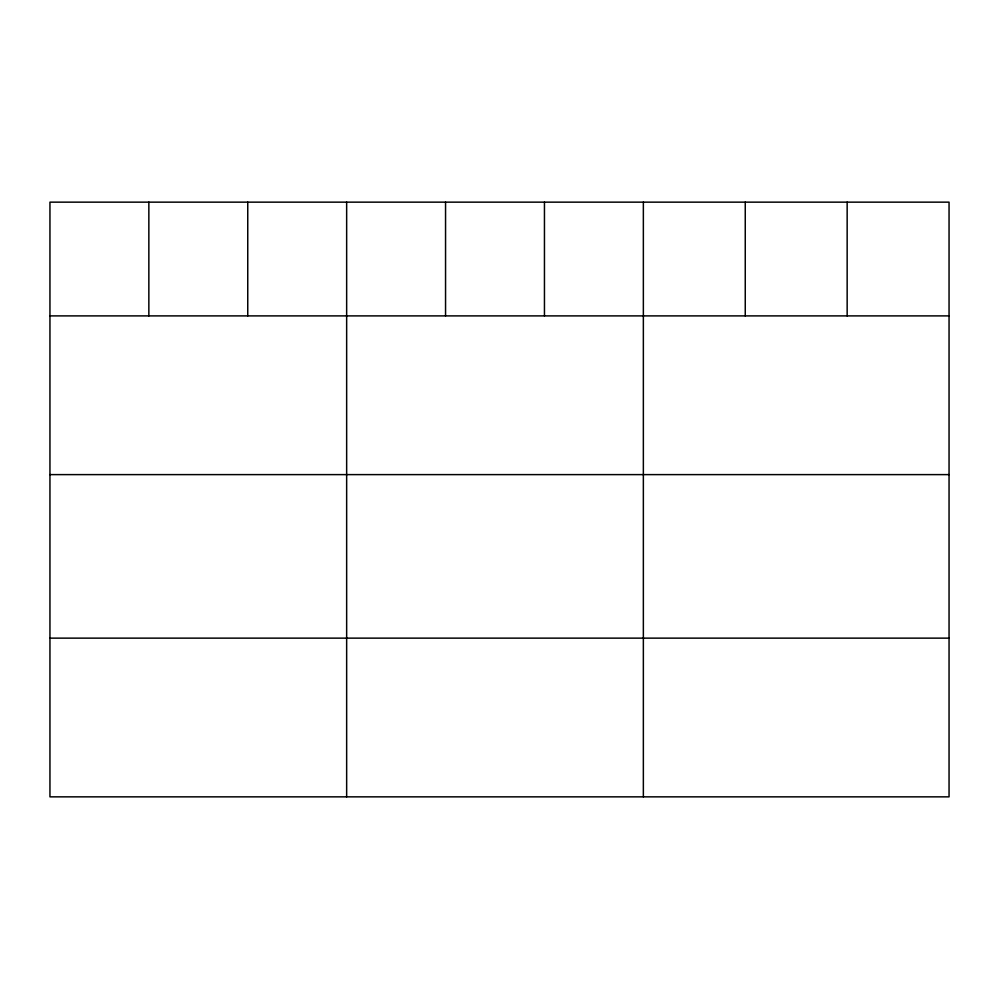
<?xml version="1.0" encoding="UTF-8"?>
<svg xmlns="http://www.w3.org/2000/svg" width="999" height="999" viewBox="0 0 999 999"><rect width="100%" height="100%" fill="white"/><g stroke="black" fill="none" stroke-linecap="round" stroke-linejoin="round"><path stroke-width="1.5" d="M949.05 315.896L949.05 796.852L49.95 796.852L49.95 202.148L949.05 202.148L949.05 315.896L49.95 315.896M49.95 474.612L949.05 474.612M49.95 638.136L949.05 638.136M847.152 202.148L847.152 315.896M745.254 202.148L745.254 315.896M643.356 202.148L643.356 796.852M544.455 202.148L544.455 315.896M445.554 202.148L445.554 315.896M346.653 202.148L346.653 796.852M247.752 202.148L247.752 315.896M148.851 202.148L148.851 315.896"/></g></svg>
